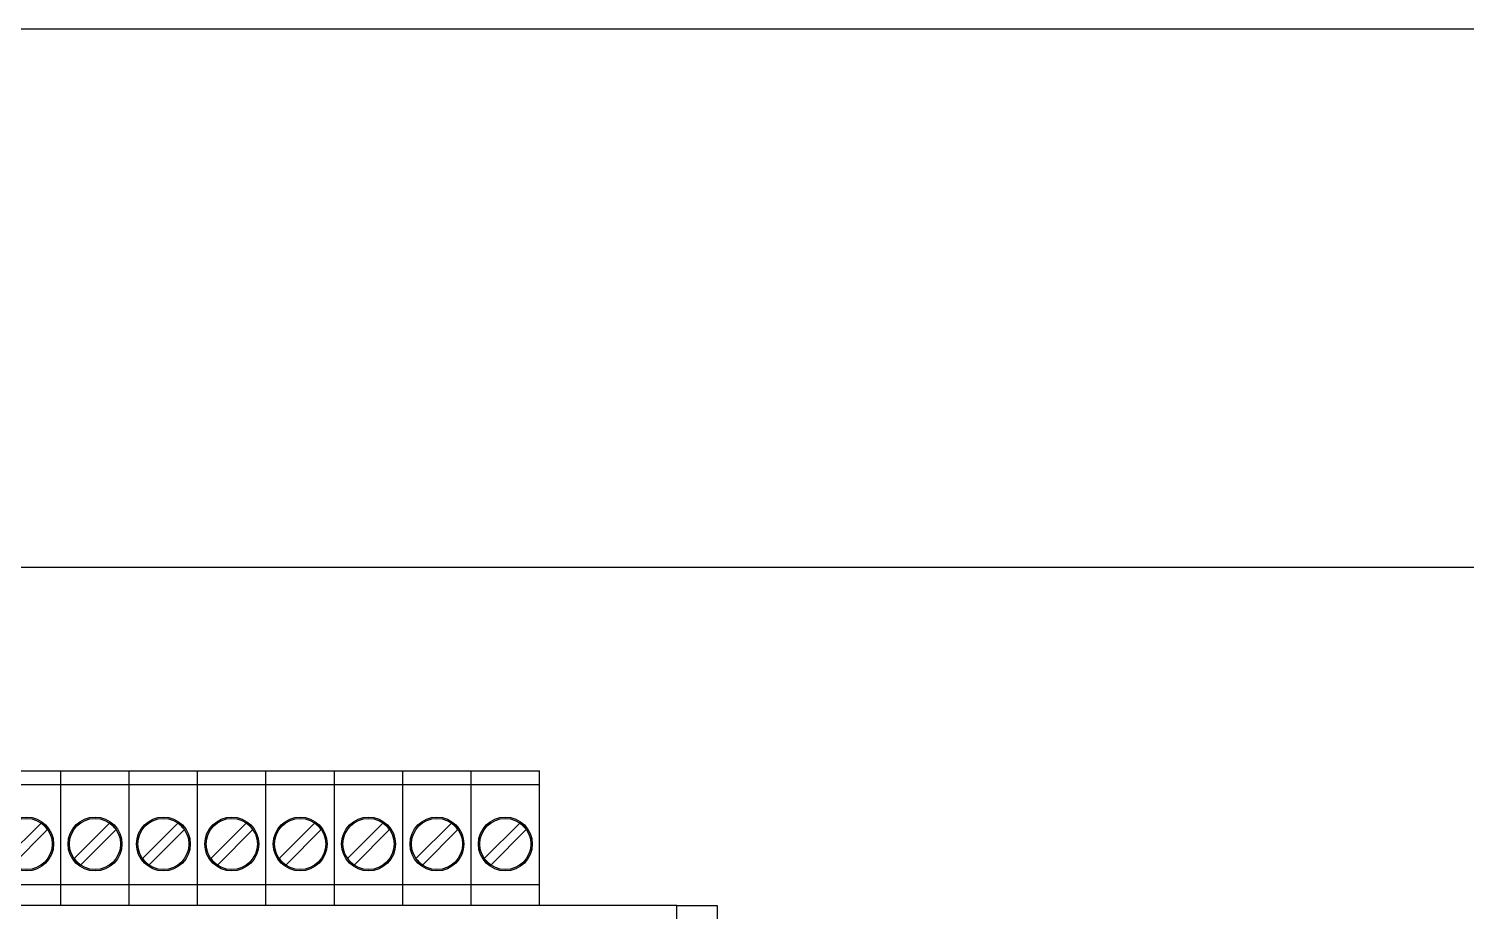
# Model space of a CAD drawing. Header units: millimetres. Extents: x 0 to 53000, y -591 to 24400.
# Drawn here: x 15272.8 to 15379.6, y 2896.3 to 2961.8 of the extents above; entities that cross this region are included whole.
import ezdxf
from ezdxf.enums import TextEntityAlignment as Align

# ---------------------------------------------------------------- set-up
doc = ezdxf.new("R2010")
doc.units = ezdxf.units.MM
doc.layers.add('КК перф 40х60', color=6, linetype='Continuous', lineweight=30)
doc.layers.add('Основная', color=7, linetype='Continuous', lineweight=30)
doc.layers.add('Привязки', color=2, linetype='Continuous', lineweight=0, plot=False, transparency=0.8)
doc.styles.add('текст', font='isocpeui.ttf')

# ---------------------------------------------------------------- blocks, each defined once
blk = doc.blocks.new('ПР200')
for p, q in [((59, 54.85), (109.8, 54.85)), ((74.24, 46.42), (74.24, 54.85)), ((79.32, 46.42), (79.32, 54.85)), ((84.4, 46.42), (84.4, 54.85)), ((89.48, 46.42), (89.48, 54.85)), ((94.56, 46.42), (94.56, 54.85)), ((99.64, 46.42), (99.64, 54.85)), ((104.72, 46.42), (104.72, 54.85)), ((109.8, 46.42), (109.8, 54.85)), ((59, 53.85), (109.8, 53.85)), ((72.77, 50.98), (70.14, 48.35)), ((70.63, 47.86), (73.26, 50.49)), ((77.85, 50.98), (75.22, 48.35)), ((75.71, 47.86), (78.34, 50.49)), ((82.93, 50.98), (80.3, 48.35)), ((80.79, 47.86), (83.42, 50.49)), ((88.01, 50.98), (85.38, 48.35)), ((85.87, 47.86), (88.5, 50.49)), ((93.09, 50.98), (90.46, 48.35)), ((90.95, 47.86), (93.58, 50.49)), ((98.17, 50.98), (95.54, 48.35)), ((96.03, 47.86), (98.66, 50.49)), ((103.25, 50.98), (100.62, 48.35)), ((101.11, 47.86), (103.74, 50.49)), ((108.33, 50.98), (105.7, 48.35)), ((106.19, 47.86), (108.82, 50.49)), ((69.16, 46.42), (74.24, 46.42)), ((74.24, 46.42), (79.32, 46.42)), ((74.24, 44.85), (74.24, 46.42)), ((79.32, 46.42), (84.4, 46.42)), ((79.32, 44.85), (79.32, 46.42)), ((84.4, 46.42), (89.48, 46.42)), ((84.4, 44.85), (84.4, 46.42)), ((89.48, 46.42), (94.56, 46.42)), ((89.48, 44.85), (89.48, 46.42)), ((94.56, 46.42), (99.64, 46.42)), ((94.56, 44.85), (94.56, 46.42)), ((99.64, 44.85), (99.64, 46.42)), ((99.64, 46.42), (104.72, 46.42)), ((104.72, 44.85), (104.72, 46.42)), ((104.72, 46.42), (109.8, 46.42)), ((109.8, 44.85), (109.8, 46.42)), ((120, 44.85), (3, 44.85)), ((120, 34), (120, 44.85)), ((120, 44.85), (123, 44.85)), ((123, 44.85), (123, 34))]:
    blk.add_line(p, q)
for centre, radius in [((71.7, 49.42), 2), ((71.7, 49.42), 1.9), ((76.78, 49.42), 2), ((76.78, 49.42), 1.9), ((81.86, 49.42), 2), ((81.86, 49.42), 1.9), ((86.94, 49.42), 2), ((86.94, 49.42), 1.9), ((92.02, 49.42), 2), ((92.02, 49.42), 1.9), ((97.1, 49.42), 2), ((97.1, 49.42), 1.9), ((102.18, 49.42), 2), ((102.18, 49.42), 1.9), ((107.26, 49.42), 2), ((107.26, 49.42), 1.9)]:
    blk.add_circle(centre, radius)
for centre, start, end in [((71.7, 49.42), 34.3365, 55.6635), ((76.78, 49.42), 34.3365, 55.6635), ((81.86, 49.42), 34.3365, 55.6635), ((86.94, 49.42), 34.3365, 55.6635), ((92.02, 49.42), 34.3365, 55.6635), ((97.1, 49.42), 34.3365, 55.6635), ((102.18, 49.42), 34.3365, 55.6635), ((107.26, 49.42), 34.3365, 55.6635), ((76.78, 49.42), 214.3365, 235.6635), ((81.86, 49.42), 214.3365, 235.6635), ((86.94, 49.42), 214.3365, 235.6635), ((92.02, 49.42), 214.3365, 235.6635), ((97.1, 49.42), 214.3365, 235.6635), ((102.18, 49.42), 214.3365, 235.6635), ((107.26, 49.42), 214.3365, 235.6635)]:
    blk.add_arc(centre, 1.89, start, end)
at = {"style": 'текст'}
blk.add_attdef('НАИМЕНОВАНИЕ', text='', height=10, dxfattribs=at).set_placement((61.5, -64.73), align=Align.MIDDLE_CENTER)

msp = doc.modelspace()

# ---------------------------------------------------------------- linework, layer by layer
at = {"layer": 'КК перф 40х60'}
for p, q in [((15124.62297, 2961.8489), (15494.62297, 2961.8489)), ((15124.62297, 2921.8489), (15494.62297, 2921.8489))]:
    msp.add_line(p, q, dxfattribs=at)
at = {"layer": 'Привязки'}
for p, q in [((16279.31202, 2961.8489), (13378.18473, 2961.8489)), ((15087.15596, 2961.8489), (15532.15595, 2961.8489)), ((16279.31202, 2921.8489), (13378.18473, 2921.8489)), ((15090.90596, 2921.8489), (15528.40596, 2921.8489))]:
    msp.add_line(p, q, dxfattribs=at)

# ---------------------------------------------------------------- block references
at = {"layer": 'Основная'}
msp.add_blockref('ПР200', (15200.9825, 2851.87213), dxfattribs=at)

doc.saveas('drawing.dxf')
